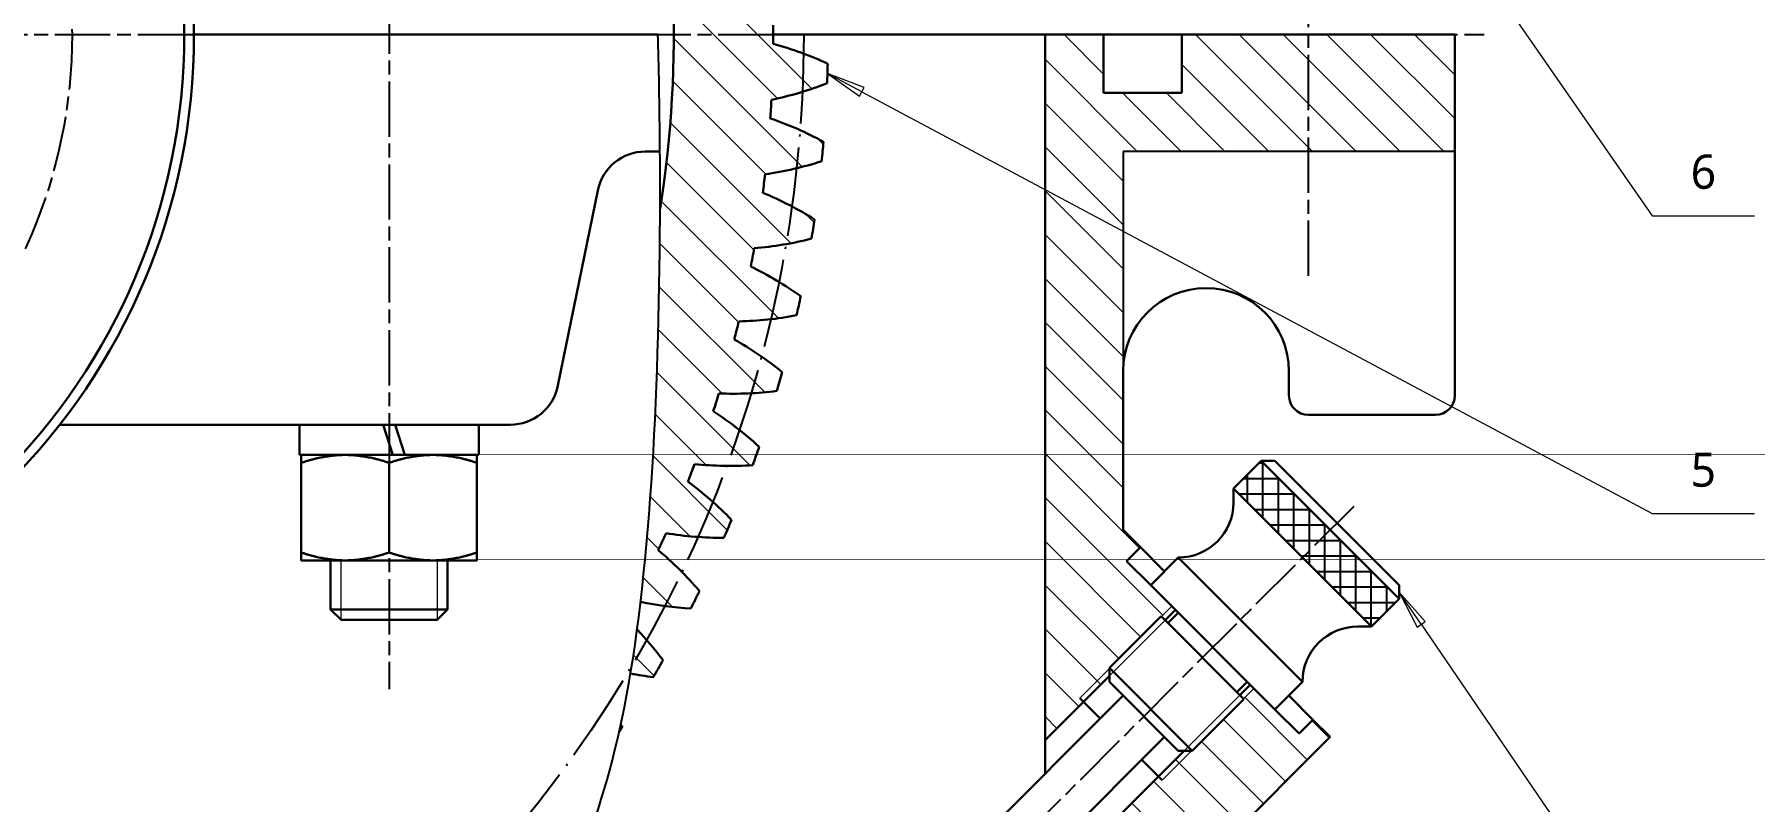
# Model space of a CAD drawing. Header units: millimetres. Extents: x -89 to 1313, y -72 to 900.
# Drawn here: x 505.9 to 682.2, y 544.7 to 623.4 of the extents above; entities that cross this region are included whole.
import ezdxf

# ---------------------------------------------------------------- set-up
doc = ezdxf.new("R2010")
doc.units = ezdxf.units.MM
doc.linetypes.add('CHAIN', pattern=[0.35429999999999995, 0.2362, -0.0295, 0.0591, -0.0295])
doc.linetypes.add('LONG_DASH_DOTTED', pattern=[0.6004, 0.4724, -0.0591, 0.0098, -0.0591])
for name, color, linetype, lineweight in [('中心线 (ISO)', 7, 'CHAIN', 25), ('剖面线 (ISO)', 7, 'Continuous', 18), ('可见 (ISO)', 7, 'Continuous', 30), ('可见窄的 (ISO)', 7, 'Continuous', 9), ('折线 (ISO)', 7, 'Continuous', 25), ('符号 (ISO)', 7, 'Continuous', 9), ('草图几何图元 (ISO)', 7, 'Continuous', 25)]:
    doc.layers.add(name, color=color, linetype=linetype, lineweight=lineweight)
doc.styles.add('注释文本 (ISO)', font='Microsoft YaHei.ttf')
pattern_1 = [(135, (0, 0), (-2.245064030267288, -2.245064030267288), [])]

# ---------------------------------------------------------------- blocks, each defined once
blk = doc.blocks.new('引出序号2')
at = {"layer": '符号 (ISO)'}
for p, q in [((653.773292786632, 630.7029435655656), (651.4967153602579, 633.9918940397631)), ((654.1844115959068, 630.9875157438624), (651.4967153602579, 633.9918940397631)), ((651.4967153602579, 633.9918940397631), (653.3621739773575, 630.418371387269)), ((653.3621739773575, 630.418371387269), (654.1844115959068, 630.9875157438624)), ((653.773292786632, 630.7029435655656), (671.7280872789515, 604.7638170612324)), ((671.7280872789515, 604.7638170612324), (682.2280871001376, 604.7638170612324))]:
    blk.add_line(p, q, dxfattribs=at)
at = {"layer": '符号 (ISO)', "flags": 128}
blk.add_lwpolyline([(654.1844177246094, 630.9875106811523), (651.4967346191406, 633.9918899536133), (653.3621978759766, 630.4183578491211), (654.1844177246094, 630.9875106811523)], dxfattribs=at)
at = {"layer": '符号 (ISO)'}
blk.add_solid([(654.1844177246094, 630.9875106811523), (651.4967346191406, 633.9918899536133), (653.3621978759766, 630.4183578491211), (654.1844177246094, 630.9875106811523)], dxfattribs=at)
at = {"layer": '符号 (ISO)', "insert": (676.9780871895446, 609.2580674034823), "char_height": 3.499999940395355, "attachment_point": 5, "style": '注释文本 (ISO)'}
blk.add_mtext('6', dxfattribs=at)
blk = doc.blocks.new('引出序号5')
at = {"layer": '符号 (ISO)'}
for p, q in [((648.0390478891651, 562.9014395648074), (645.7809866076691, 566.2031299271838)), ((648.4517591844622, 563.1836972249945), (645.7809866076691, 566.2031299271838)), ((645.7809866076691, 566.2031299271838), (647.626336593868, 562.6191819046205)), ((647.626336593868, 562.6191819046205), (648.4517591844622, 563.1836972249945)), ((648.0390478891651, 562.9014395648074), (671.7280872789124, 528.2638175976741)), ((671.7280872789124, 528.2638175976741), (682.2280871000985, 528.2638175976741))]:
    blk.add_line(p, q, dxfattribs=at)
at = {"layer": '符号 (ISO)', "flags": 128}
blk.add_lwpolyline([(648.4517669677734, 563.183708190918), (645.7810211181641, 566.2031173706055), (647.6263427734375, 562.6191711425781), (648.4517669677734, 563.183708190918)], dxfattribs=at)
at = {"layer": '符号 (ISO)'}
blk.add_solid([(648.4517669677734, 563.183708190918), (645.7810211181641, 566.2031173706055), (647.6263427734375, 562.6191711425781), (648.4517669677734, 563.183708190918)], dxfattribs=at)
at = {"layer": '符号 (ISO)', "insert": (676.9780871895055, 532.6388175231683), "char_height": 3.499999940395355, "attachment_point": 5, "style": '注释文本 (ISO)'}
blk.add_mtext('4', dxfattribs=at)
blk = doc.blocks.new('引出序号32')
at = {"layer": '符号 (ISO)'}
for p, q in [((590.714520999285, 617.4682713069323), (587.1850589229529, 619.3505299107732)), ((590.9498033247651, 617.9094540664738), (587.1850589229529, 619.3505299107732)), ((587.1850589229529, 619.3505299107732), (590.479238673805, 617.0270885473907)), ((590.479238673805, 617.0270885473907), (590.9498033247651, 617.9094540664738)), ((590.714520999285, 617.4682713069323), (671.7280872789388, 574.2638172400459)), ((671.7280872789388, 574.2638172400459), (682.2280871001249, 574.2638172400459))]:
    blk.add_line(p, q, dxfattribs=at)
at = {"layer": '符号 (ISO)', "flags": 128}
blk.add_lwpolyline([(590.949821472168, 617.9094696044922), (587.18505859375, 619.3505477905273), (590.4792404174805, 617.0270919799805), (590.949821472168, 617.9094696044922)], dxfattribs=at)
at = {"layer": '符号 (ISO)'}
blk.add_solid([(590.949821472168, 617.9094696044922), (587.18505859375, 619.3505477905273), (590.4792404174805, 617.0270919799805), (590.949821472168, 617.9094696044922)], dxfattribs=at)
at = {"layer": '符号 (ISO)', "insert": (676.9780871895318, 578.7282549781069), "char_height": 3.499999940395355, "attachment_point": 5, "style": '注释文本 (ISO)'}
blk.add_mtext('5', dxfattribs=at)

msp = doc.modelspace()

# ---------------------------------------------------------------- hatches: boundary and pattern name
h = msp.add_hatch()
h.set_pattern_fill('ANSI37', color=256, scale=0.5, angle=45)
h.set_pattern_definition([(90, (0, 0), (-1.5875, 0), []), (180, (0, 0), (-1.110223024625157e-16, -1.5875), [])])
h.paths.add_polyline_path([(631.6388509839383, 579.6381587697282), (628.8104238591919, 576.8097316449819), (635.8814916710573, 569.7386638331164), (638.7099187958037, 572.5670909578628)])
h.paths.add_polyline_path([(638.7099187958037, 572.5670909578628), (635.8814916710573, 569.7386638331164), (642.9525594829229, 562.667596021251), (645.7809866076691, 565.4960231459972)])
at = {"layer": '剖面线 (ISO)'}
h = msp.add_hatch(dxfattribs=at)
h.set_pattern_fill('ANSI31', color=256, scale=25.4, angle=90, style=0)
h.set_pattern_definition(pattern_1)
edge = h.paths.add_edge_path()
edge.add_spline(control_points=[(568.0298734779739, 565.1918042657264), (569.4266753017815, 577.0299259159325), (569.9736125620184, 591.2757738084628), (570.0246962221319, 605.4759088032914)], knot_values=[12.68419941255441, 12.68419941255441, 12.68419941255441, 12.68419941255441, 15.56983139390512, 15.56983139390512, 15.56983139390512, 15.56983139390512], degree=3, periodic=0)
edge.add_line((570.0246962221319, 605.4759088032914), (570.0246566959358, 605.4759089454809))
edge.add_ellipse((457.2467153602065, 623.3538875227284), major_axis=(17.8779785772475, 112.7779413357295), ratio=1, start_angle=270, end_angle=292.8655510892402)
edge.add_line((568.1093221807037, 650.7029017444074), (568.1103116828325, 650.7030087392552))
edge.add_spline(control_points=[(568.1103116828325, 650.7030087392552), (566.089397424071, 669.3926676878232), (562.5531255794826, 679.6460713120655), (553.4887593858649, 698.564898603097), (548.8685763241107, 706.3135597376175), (546.1280960091872, 712.8751072627807)], knot_values=[2.023562759205177, 2.023562759205177, 2.023562759205177, 2.023562759205177, 9.260205212106824, 9.260205212106824, 14.95379099505176, 14.95379099505176, 14.95379099505176, 14.95379099505176], degree=3, periodic=0)
edge.add_line((546.1280960091872, 712.8751072627807), (546.1298134302709, 712.8758245567778))
edge.add_ellipse((562.5265680071335, 681.556578163086), major_axis=(31.31924639369195, 16.39675457686251), ratio=1, start_angle=83.33497858023628, end_angle=90, ccw=False)
edge.add_ellipse((457.2467153601803, 623.3538875227043), major_axis=(91.21335125877914, -92.62896173525726), ratio=1, start_angle=89.11764705882382, end_angle=90, ccw=False)
edge.add_ellipse((518.6639008382672, 726.7914527448931), major_axis=(-13.66145607007148, -32.60541938646815), ratio=1, start_angle=80.3353047630091, end_angle=89.99999999999989, ccw=False)
edge.add_ellipse((457.2467153604198, 623.3538875229242), major_axis=(84.49614267521063, -91.26632729511095), ratio=1, start_angle=89.11764705882149, end_angle=90, ccw=False)
edge.add_ellipse((565.9098971113015, 674.9650636657354), major_axis=(31.46950462473377, 16.10649043075534), ratio=1, start_angle=80.33530476300979, end_angle=90, ccw=False)
edge.add_ellipse((457.2467153599893, 623.3538875225431), major_axis=(85.33802669814256, -98.06845160061013), ratio=1, start_angle=89.11764705882553, end_angle=90, ccw=False)
edge.add_ellipse((524.9151228708848, 722.8143680972003), major_axis=(-15.64276394124138, -31.70256600971831), ratio=1, start_angle=80.33530476300899, end_angle=90, ccw=False)
edge.add_ellipse((457.2467153602562, 623.353887522768), major_axis=(78.71744346190657, -96.29488418293901), ratio=1, start_angle=89.11764705882308, end_angle=90, ccw=False)
edge.add_ellipse((568.8810295471336, 668.1777702991063), major_axis=(32.40134746520413, 14.13865049292212), ratio=1, start_angle=80.33530476300882, end_angle=90, ccw=False)
edge.add_ellipse((457.2467153599648, 623.3538875225466), major_axis=(79.13898577159071, -103.1359342378905), ratio=1, start_angle=89.11764705882558, end_angle=90, ccw=False)
edge.add_ellipse((530.9096554556359, 718.4599957788931), major_axis=(30.67945394113878, -17.56473345072686), ratio=0.9999999999999998, start_angle=350.33530476300746, end_angle=360, ccw=False)
edge.add_ellipse((457.2467153605954, 623.3538875230046), major_axis=(72.64014202239439, -100.958161591065), ratio=1, start_angle=89.11764705882018, end_angle=90, ccw=False)
edge.add_ellipse((571.4286947916112, 661.220444591761), major_axis=(33.21028089644204, 12.11717781091673), ratio=1, start_angle=80.3353047630091, end_angle=90, ccw=False)
edge.add_ellipse((457.2467153602809, 623.3538875227787), major_axis=(72.63974356462634, -107.8121869495369), ratio=0.9999999999999996, start_angle=89.11764705882291, end_angle=90, ccw=False)
edge.add_ellipse((536.6247592771294, 713.7448534156713), major_axis=(-19.42007390986446, -29.53996419526252), ratio=1, start_angle=80.33530476300922, end_angle=90.00000000000011, ccw=False)
edge.add_ellipse((457.246715360393, 623.3538875228443), major_axis=(66.28729164345634, -105.2384701120299), ratio=1, start_angle=89.11764705882189, end_angle=90, ccw=False)
edge.add_ellipse((573.543228677818, 654.1194780631786), major_axis=(33.89323635685512, 10.04974052302651), ratio=1, start_angle=80.33530476300842, end_angle=90, ccw=False)
edge.add_ellipse((457.2467153603566, 623.3538875228145), major_axis=(65.86495392952264, -112.079471107856), ratio=1, start_angle=89.1176470588224, end_angle=90, ccw=False)
edge.add_ellipse((542.0387549890133, 708.6868271575663), major_axis=(-21.20174737678063, -28.28841924698633), ratio=1, start_angle=80.33530476300962, end_angle=90, ccw=False)
edge.add_ellipse((457.2467153603581, 623.3538875228099), major_axis=(59.68299086207328, -109.1195730687889), ratio=1, start_angle=89.11764705882229, end_angle=90, ccw=False)
edge.add_ellipse((575.2166100544428, 646.9018071116607), major_axis=(34.44762316245852, 7.944181127036601), ratio=1, start_angle=80.33530476300882, end_angle=90, ccw=False)
edge.add_ellipse((457.2467153604787, 623.3538875228647), major_axis=(58.84031596369626, -115.9215994420933), ratio=1, start_angle=89.11764705882149, end_angle=90, ccw=False)
edge.add_ellipse((547.1311054511192, 703.3051038306793), major_axis=(-22.90299535374452, -26.92956663498508), ratio=1, start_angle=80.3353047630082, end_angle=90, ccw=False)
edge.add_ellipse((457.24671536056, 623.3538875228921), major_axis=(52.85229205326248, -112.5867481083792), ratio=0.9999999999999999, start_angle=89.11764705882081, end_angle=90, ccw=False)
edge.add_ellipse((576.4424912127463, 639.5948108353703), major_axis=(34.87133833420235, 5.808486730943802), ratio=1, start_angle=80.33530476300899, end_angle=90, ccw=False)
edge.add_ellipse((457.2467153600957, 623.3538875226811), major_axis=(51.59247652531999, -119.3239974439991), ratio=1, start_angle=89.11764705882428, end_angle=90, ccw=False)
edge.add_ellipse((551.8824936338718, 697.6200981549785), major_axis=(-24.5173644244678, -25.46856095266852), ratio=1, start_angle=80.3353047630091, end_angle=90, ccw=False)
edge.add_ellipse((457.2467153602272, 623.3538875227365), major_axis=(45.82110639765141, -115.6268430490492), ratio=1, start_angle=89.11764705882342, end_angle=90, ccw=False)
edge.add_ellipse((577.2162219655991, 632.2262071740215), major_axis=(35.16277457530398, 3.650758755123086), ratio=1, start_angle=80.3353047630082, end_angle=90, ccw=False)
edge.add_ellipse((457.2467153603696, 623.3538875227861), major_axis=(122.2737586513822, 44.14892915143477), ratio=0.9999999999999998, start_angle=359.11764705882234, end_angle=360, ccw=False)
edge.add_ellipse((556.2748958944286, 691.6533753042452), major_axis=(-26.03873073409367, -23.91094429501407), ratio=1, start_angle=80.33530476300882, end_angle=90, ccw=False)
edge.add_ellipse((457.246715360413, 623.3538875227935), major_axis=(38.61610559034517, -118.2283257683256), ratio=1, start_angle=89.11764705882189, end_angle=90, ccw=False)
edge.add_ellipse((577.534867287233, 624.8239477652303), major_axis=(35.32082636828593, 1.47918220086486), ratio=1, start_angle=80.33530476300899, end_angle=90, ccw=False)
edge.add_ellipse((457.2467153602502, 623.3538875227412), major_axis=(36.5379097672755, -124.7596936106628), ratio=1, start_angle=89.11764705882331, end_angle=90, ccw=False)
edge.add_ellipse((560.291650346502, 685.4275691020111), major_axis=(-27.46132321910399, -22.26262523552982), ratio=1, start_angle=80.33530476300831, end_angle=90, ccw=False)
edge.add_ellipse((457.246715360173, 623.3538875227204), major_axis=(31.26462066764793, -120.3813279521227), ratio=1, start_angle=89.11764705882382, end_angle=90, ccw=False)
edge.add_ellipse((577.3972184467991, 617.4161119144103), major_axis=(35.34489416854979, -0.6980053981393289), ratio=1, start_angle=80.33530476300842, end_angle=90, ccw=False)
edge.add_ellipse((457.2467153605767, 623.3538875228105), major_axis=(28.78828957607392, -126.7723723182043), ratio=1, start_angle=89.11764705882098, end_angle=90, ccw=False)
edge.add_ellipse((563.9175200646094, 678.9662961637066), major_axis=(-28.77974549893349, -20.52985641300388), ratio=1, start_angle=80.33530476300899, end_angle=90, ccw=False)
edge.add_ellipse((457.246715360209, 623.3538875227291), major_axis=(23.7945383297336, -122.0776825249974), ratio=1, start_angle=89.11764705882348, end_angle=90, ccw=False)
edge.add_ellipse((576.8037975934966, 610.0308000803107), major_axis=(35.23488667869419, -2.872545223583832), ratio=1, start_angle=80.33530476300899, end_angle=89.99999999999977, ccw=False)
edge.add_ellipse((457.2467153600605, 623.3538875227053), major_axis=(20.92946554194923, -128.3041599955613), ratio=1, start_angle=89.11764705882462, end_angle=90, ccw=False)
edge.add_ellipse((567.1387508829614, 672.2940663107311), major_axis=(-29.98899634627215, -18.71921081309278), ratio=1, start_angle=80.33530476300831, end_angle=90, ccw=False)
edge.add_ellipse((457.246715360419, 623.3538875227543), major_axis=(16.23419515767217, -123.3109546331112), ratio=1, start_angle=89.11764705882189, end_angle=90, ccw=False)
edge.add_ellipse((575.7568557758857, 602.696027280388), major_axis=(34.99122119479952, -5.036188501073204), ratio=1, start_angle=80.3353047630082, end_angle=90, ccw=False)
edge.add_ellipse((457.2467153601388, 623.3538875227224), major_axis=(12.9912488760176, -129.3492460459623), ratio=1, start_angle=89.11764705882388, end_angle=90, ccw=False)
edge.add_ellipse((569.9431235697033, 665.436189596338), major_axis=(-31.08448865846583, -16.83755683475531), ratio=1, start_angle=80.33530476300888, end_angle=90, ccw=False)
edge.add_ellipse((457.2467153605223, 623.3538875227486), major_axis=(8.612270122776197, -124.0764660532107), ratio=1, start_angle=89.11764705882132, end_angle=90, ccw=False)
edge.add_ellipse((574.2603644028827, 595.4396168202111), major_axis=(34.61482202351881, -7.1807277905543), ratio=0.9999999999999998, start_angle=80.33530476300888, end_angle=90, ccw=False)
edge.add_ellipse((457.2467153605437, 623.3538875227381), major_axis=(5.003751953261234, -129.9036661003158), ratio=1, start_angle=89.11764705882132, end_angle=90, ccw=False)
edge.add_ellipse((572.3200001786676, 658.4186802958988), major_axis=(-32.06206685793335, -14.89203223604321), ratio=1, start_angle=80.33530476300899, end_angle=90.00000000000011, ccw=False)
edge.add_ellipse((457.2467153598556, 623.3538875227283), major_axis=(0.9576757973931403, -124.3713129389339), ratio=1, start_angle=89.11764705882598, end_angle=90, ccw=False)
edge.add_ellipse((572.3200001788551, 588.2890947501734), major_axis=(34.1071169758259, -9.298028119939467), ratio=1, start_angle=80.33530476300871, end_angle=90, ccw=False)
edge.add_ellipse((457.2467153599041, 623.3538875227378), major_axis=(-3.002725914552528, -129.9653170548227), ratio=1, start_angle=89.11764705882558, end_angle=90, ccw=False)
edge.add_ellipse((574.260364402734, 651.2681582258697), major_axis=(-32.91802265571853, -12.8900170581523), ratio=0.9999999999999998, start_angle=80.3353047630086, end_angle=90, ccw=False)
edge.add_ellipse((457.2467153598555, 623.35388752275), major_axis=(-6.700551320360137, -124.1943768336173), ratio=1, start_angle=89.11764705882598, end_angle=90, ccw=False)
edge.add_ellipse((569.9431235699279, 581.2715854497206), major_axis=(33.47003195087392, -11.38005784385076), ratio=1, start_angle=80.33530476300882, end_angle=90, ccw=False)
edge.add_ellipse((457.2467153604754, 623.353887522704), major_axis=(-10.99781341442759, -129.5339650440421), ratio=1, start_angle=89.11764705882172, end_angle=90, ccw=False)
edge.add_ellipse((575.756855775775, 644.0117477657034), major_axis=(-33.6491091182961, -10.83910563039542), ratio=1, start_angle=80.33530476300882, end_angle=90, ccw=False)
edge.add_ellipse((457.2467153602104, 623.3538875227284), major_axis=(-14.33336095179947, -123.5463289168251), ratio=1, start_angle=89.11764705882348, end_angle=90, ccw=False)
edge.add_ellipse((567.1387508832214, 574.4137087353101), major_axis=(13.41891911039549, 32.70598363037859), ratio=1, start_angle=350.3353047630088, end_angle=360.0000000000001, ccw=False)
edge.add_ellipse((457.2467153600419, 623.3538875227541), major_axis=(128.6112463361135, -18.95118244106954), ratio=0.9999999999999998, start_angle=359.1176470588247, end_angle=360, ccw=False)
edge.add_ellipse((576.8037975934259, 636.6769749657827), major_axis=(-34.25255298429548, -8.747077762307798), ratio=1, start_angle=80.3353047630086, end_angle=90, ccw=False)
edge.add_ellipse((457.2467153601274, 623.3538875227425), major_axis=(-21.91179923563687, -122.4296274570701), ratio=1, start_angle=89.1176470588241, end_angle=90, ccw=False)
edge.add_ellipse((563.917520064907, 567.7414788823204), major_axis=(31.81787031132554, -15.40687782042649), ratio=1, start_angle=80.33530476300882, end_angle=90, ccw=False)
edge.add_ellipse((457.2467153597886, 623.3538875228193), major_axis=(-26.83266314145642, -127.200661117968), ratio=1, start_angle=89.11764705882638, end_angle=90, ccw=False)
edge.add_ellipse((577.3972184467674, 629.2916631316891), major_axis=(6.621869232167161, -34.72606518443978), ratio=0.9999999999999996, start_angle=350.3353047630087, end_angle=360, ccw=False)
edge.add_ellipse((457.2467153601764, 623.3538875227357), major_axis=(-29.40711855959363, -120.8485084849191), ratio=1, start_angle=89.11764705882382, end_angle=90, ccw=False)
edge.add_ellipse((560.2916503468316, 561.280205943993), major_axis=(30.80906091173843, -17.33639296563094), ratio=1, start_angle=80.33530476300922, end_angle=90, ccw=False)
edge.add_ellipse((457.2467153603947, 623.3538875226739), major_axis=(-34.61235835945524, -125.307560221822), ratio=1, start_angle=89.11764705882217, end_angle=90, ccw=False)
edge.add_ellipse((577.534867287241, 621.8838272808672), major_axis=(-35.06784952476095, -4.471541683866965), ratio=1, start_angle=80.3353047630086, end_angle=90, ccw=False)
edge.add_ellipse((457.2467153604455, 623.353887522653), major_axis=(-36.79088661007808, -118.8089697261193), ratio=1, start_angle=89.11764705882172, end_angle=90, ccw=False)
edge.add_ellipse((556.274895894794, 555.0543997417411), major_axis=(29.68338219120821, -19.2001452341507), ratio=1, start_angle=80.33530476300848, end_angle=90, ccw=False)
edge.add_ellipse((457.246715360235, 623.353887522719), major_axis=(-42.26075704675738, -122.9391248294334), ratio=1, start_angle=89.11764705882342, end_angle=90, ccw=False)
edge.add_ellipse((577.2162219656466, 614.4815678720788), major_axis=(-35.27660950018998, -2.304252046341002), ratio=1, start_angle=80.3353047630091, end_angle=90.00000000000023, ccw=False)
edge.add_ellipse((457.2467153606699, 623.3538875225479), major_axis=(-44.0350942257956, -116.3187478500412), ratio=1, start_angle=89.11764705882001, end_angle=90, ccw=False)
edge.add_ellipse((551.8824936342689, 549.0876768909844), major_axis=(28.44510423470187, -20.99106477525205), ratio=0.9999999999999996, start_angle=80.33530476300871, end_angle=90, ccw=False)
edge.add_ellipse((457.2467153603671, 623.3538875226599), major_axis=(-49.7488462070725, -120.1043392264388), ratio=1, start_angle=89.11764705882229, end_angle=90, ccw=False)
edge.add_ellipse((576.4424912128329, 607.1129642107217), major_axis=(-35.35155321262894, -0.1282215915371924), ratio=1, start_angle=80.33530476300882, end_angle=89.99999999999977, ccw=False)
edge.add_ellipse((457.246715360279, 623.3538875226947), major_axis=(-51.11226164620511, -113.3872891217964), ratio=1, start_angle=89.11764705882302, end_angle=90, ccw=False)
edge.add_ellipse((547.1311054515463, 543.4026712152577), major_axis=(27.09892425464559, -22.70235801767494), ratio=1, start_angle=80.33530476300808, end_angle=90, ccw=False)
edge.add_ellipse((457.2467153604347, 623.353887522614), major_axis=(-57.04822095346826, -116.8139567259741), ratio=1, start_angle=89.11764705882177, end_angle=90, ccw=False)
edge.add_ellipse((575.2166100545684, 599.8059679344253), major_axis=(-35.29239637491067, 2.04829525168243), ratio=1, start_angle=81.60294674451251, end_angle=90, ccw=False)
edge.add_line((568.0364483351433, 565.1910284861933), (568.0298734779739, 565.1918042657264))
h = msp.add_hatch(dxfattribs=at)
h.set_pattern_fill('ANSI31', color=256, scale=25.4, angle=90, style=0)
h.set_pattern_definition(pattern_1)
h.paths.add_polyline_path([(620.3251424849534, 566.9102367083702), (620.3669268669083, 566.8684523264153), (622.4464628285131, 564.7889163648107), (616.0825017978341, 558.4249553341317), (616.0825017978341, 557.6040043611736), (609.4967153601781, 551.0182179235176), (609.4967153601781, 551.8391688964757), (609.4967153601781, 623.3538875222664), (615.4967153601781, 623.3538875222664), (615.4967153601781, 617.3538875222663), (623.4967153602072, 617.3538875222663), (623.4967153602072, 623.3538875222664), (651.4967153601938, 623.35388752229), (651.4967153601938, 611.3538875222899), (617.4967153602073, 611.3538875222663), (617.4967153602073, 597.1000987735201), (617.4967153602073, 588.8538875222663), (617.4967153602072, 572.5670909578627), (619.2644823131736, 570.7993240048963), (617.8502687508005, 569.3851104425232)])
h = msp.add_hatch(dxfattribs=at)
h.set_pattern_fill('ANSI31', color=256, scale=25.4, angle=90, style=0)
h.set_pattern_definition(pattern_1)
edge = h.paths.add_edge_path()
edge.add_spline(control_points=[(566.9964759582674, 557.8479672516315), (567.2388367599484, 559.2997491217996), (567.4640645726483, 560.8058912259411), (567.673049313235, 562.3602260802784)], knot_values=[12.05779907792821, 12.05779907792821, 12.05779907792821, 12.05779907792821, 12.45015949252264, 12.45015949252264, 12.45015949252264, 12.45015949252264], degree=3, periodic=0)
edge.add_line((567.673049313235, 562.3602260802784), (567.6782192824159, 562.3595309632224))
edge.add_ellipse((542.0387549894753, 538.0209478883488), major_axis=(24.33858307487359, -25.63946429294051), ratio=1, start_angle=83.34202839018252, end_angle=89.99999999999989, ccw=False)
edge.add_ellipse((457.2467153602105, 623.3538875227262), major_axis=(113.0804588761316, -64.13119225745136), ratio=1, start_angle=359.1176470588235, end_angle=360, ccw=False)
edge.add_ellipse((573.5432286779821, 592.5882969828972), major_axis=(-35.09936338917905, 4.217042209417876), ratio=1, start_angle=86.18077959723558, end_angle=90, ccw=False)
edge.add_line((566.9976316563142, 557.8477743191319), (566.9964759582674, 557.8479672516315))
h = msp.add_hatch(dxfattribs=at)
h.set_pattern_fill('ANSI31', color=256, scale=25.4, angle=90, style=0)
h.set_pattern_definition(pattern_1)
edge = h.paths.add_edge_path()
edge.add_ellipse((622.4967153602073, 452.3538875222663), major_axis=(0.5205130966113103, -4.972832805982534), ratio=1, start_angle=270, end_angle=354.0245329063648)
edge.add_line((622.4967153602072, 447.3538875222663), (623.4967153602072, 447.3538875222663))
edge.add_line((623.4967153602072, 447.3538875222663), (623.4967153602072, 443.1658875222667))
edge.add_line((623.4967153602072, 443.1658875222667), (623.4967153602072, 442.8538875222668))
edge.add_line((623.4967153602072, 442.8538875222668), (623.4967153602073, 442.3538875222663))
edge.add_line((623.4967153602073, 442.3538875222663), (614.4967153602074, 442.3538875222669))
edge.add_line((614.4967153602074, 442.3538875222669), (613.5957153602074, 441.4528875222668))
edge.add_line((613.5957153602074, 441.4528875222668), (609.496715360178, 441.4528875222668))
edge.add_line((609.496715360178, 441.4528875222668), (609.4967153601781, 535.689557120956))
edge.add_line((609.4967153601781, 535.689557120956), (623.7468321991154, 549.9396739598932))
edge.add_line((623.7468321991154, 549.9396739598932), (624.5677831720727, 549.9396739598932))
edge.add_line((624.5677831720727, 549.9396739598932), (630.9317442027516, 556.3036349905722))
edge.add_line((630.9317442027516, 556.3036349905722), (633.0530645463112, 554.1823146470124))
edge.add_line((633.0530645463112, 554.1823146470124), (635.5279382804642, 551.7074409128595))
edge.add_line((635.5279382804642, 551.7074409128595), (636.9421518428372, 553.1216544752326))
edge.add_line((636.9421518428372, 553.1216544752326), (638.7099187958036, 551.3538875222663))
edge.add_line((638.7099187958036, 551.3538875222663), (617.4967153602073, 530.1406840866699))
edge.add_line((617.4967153602073, 530.1406840866699), (617.4967153602073, 452.3538875222663))
edge.add_line((617.4967153602073, 452.3538875222663), (617.4967153602072, 451.8444650065427))
edge.add_line((617.4967153602072, 451.8444650065427), (617.5238825542247, 451.8333744256551))
h = msp.add_hatch(dxfattribs=at)
h.set_pattern_fill('ANSI31', color=256, scale=25.4, angle=90, style=0)
h.set_pattern_definition(pattern_1)
edge = h.paths.add_edge_path()
edge.add_spline(control_points=[(565.8358394642903, 551.8808008256782), (565.8914773456821, 552.1287779998759), (565.9464944072183, 552.3784623580027), (566.0008985750185, 552.6299294306518)], knot_values=[11.48908077391222, 11.48908077391222, 11.48908077391222, 11.48908077391222, 11.56407749459316, 11.56407749459316, 11.56407749459316, 11.56407749459316], degree=3, periodic=0)
edge.add_ellipse((536.6247592767705, 532.9629216296503), major_axis=(19.66706432446396, -29.37610144744919), ratio=1, start_angle=89.51960725013703, end_angle=89.9998897474951, ccw=False)
edge.add_ellipse((457.2467153593431, 623.3538875232928), major_axis=(-70.97089198306121, -108.9180081134278), ratio=1, start_angle=89.73542396762292, end_angle=90, ccw=False)

# ---------------------------------------------------------------- linework, layer by layer
at = {"layer": '中心线 (ISO)', "ltscale": 23.99096870422363}
for p, q in [((542.2467153602073, 678.0381518532865), (542.2467153602073, 556.2393490040845)), ((636.4967153602139, 598.6069575785657), (636.4967153602139, 651.5361139169959)), ((40.49671536030932, 623.3538875222662), (654.4967153602036, 623.3538875222664)), ((641.1289943803444, 574.9861665424035), (531.3416797151025, 465.1988518771616))]:
    msp.add_line(p, q, dxfattribs=at)
msp.add_circle((457.2467153602022, 623.3538875227744), 52.49999999964434, dxfattribs=at)
at = {"layer": '可见 (ISO)'}
for p, q in [((522.2467153602072, 623.353887522266), (569.8121822526211, 623.353887522266)), ((522.2467153602092, 623.3538875222664), (569.8121822526236, 623.3538875222664)), ((581.6217153602058, 623.353887522266), (604.4967153601781, 623.353887522266)), ((609.4967153601782, 623.3538875222664), (604.4967153601782, 623.3538875222664)), ((609.4967153601781, 623.353887522266), (615.4967153601781, 623.353887522266)), ((609.4967153601781, 551.8391688964754), (609.4967153601781, 623.353887522266)), ((615.4967153601781, 623.353887522266), (615.4967153601781, 617.353887522266)), ((623.4967153602072, 623.3538875222664), (615.4967153601782, 623.3538875222664)), ((623.4967153602072, 623.353887522266), (631.4967153602139, 623.353887522266)), ((623.4967153602072, 617.353887522266), (623.4967153602072, 623.353887522266)), ((631.4967153602138, 623.353887522266), (651.4967153602037, 623.353887522266)), ((651.4967153602037, 623.353887522266), (651.496715360184, 611.353887522314)), ((615.4967153601781, 617.353887522266), (623.4967153602072, 617.353887522266)), ((570.0166076617481, 611.353887522266), (568.5285510934991, 611.353887522266)), ((651.4967153601781, 609.3538875222664), (651.4967153601781, 611.3538875222663)), ((651.4967153601781, 586.353887522266), (651.4967153601781, 609.353887522266)), ((559.5611675338831, 587.35704785018), (563.628927570395, 607.350727194352)), ((617.4967153602131, 588.853887522266), (617.4967153602072, 572.5670909578623)), ((634.4967153601781, 588.8538875222661), (634.4967153601781, 586.353887522266)), ((636.4967153601781, 584.353887522266), (649.4967153601781, 584.353887522266)), ((508.4814691900053, 583.353887522266), (554.6615440107789, 583.353887522266)), ((541.6267153602073, 583.3538875222669), (542.6339664185293, 580.253887522267)), ((543.8739664185292, 580.2538875222668), (542.8667153602073, 583.3538875222669)), ((551.4467153602073, 583.3538875222664), (551.4467153602073, 580.2538875222664)), ((533.0467153602073, 581.4457237292177), (533.0467153602073, 580.2538875222664)), ((533.054869157304, 580.2538875222664), (533.0467153602073, 580.2538875222664)), ((533.1917689775285, 580.2538875222665), (533.054869157304, 580.2538875222665)), ((551.4467153602073, 580.2538875222664), (533.1917689775285, 580.2538875222664)), ((533.2467153602073, 579.450039944973), (533.2467153602073, 570.2577350995597)), ((542.2467153602073, 579.450039944973), (542.2467153602073, 570.2577350995597)), ((551.2467153602073, 579.450039944973), (551.2467153602073, 570.2577350995597)), ((631.6388509839383, 579.6381587697282), (628.810423859192, 576.809731644982)), ((631.6388509839383, 579.6381587697282), (645.7809866076691, 565.4960231459972)), ((633.0530645463112, 579.6381587697281), (631.6388509839381, 579.6381587697281)), ((633.0530645463112, 579.6381587697282), (645.7809866076691, 566.9102367083702)), ((628.8104238591919, 576.8097316449819), (642.9525594829228, 562.667596021251)), ((628.810423859192, 575.3955180826089), (628.810423859192, 576.809731644982)), ((617.4967153602072, 572.5670909578623), (619.2644823131735, 570.799324004896)), ((619.2644823131735, 570.799324004896), (617.8502687508004, 569.3851104425229)), ((619.2644823131736, 570.7993240048963), (621.7393560473265, 568.3244502707435)), ((623.1535696096996, 569.7386638331166), (620.3251424849534, 566.9102367083703)), ((623.1535696096996, 569.7386638331166), (635.8814916710575, 557.0107417717586)), ((533.2467153602073, 569.4538875222663), (537.7467153602073, 569.4538875222663)), ((536.2467153602073, 569.4538875222665), (536.2467153602073, 564.4275250222665)), ((537.7467153602073, 569.4538875222663), (546.7467153602073, 569.4538875222663)), ((546.7467153602073, 569.4538875222663), (551.2467153602073, 569.4538875222663)), ((548.2467153602073, 569.4538875222665), (548.2467153602073, 564.4275250222665)), ((617.8502687508004, 569.3851104425229), (620.3251424849533, 566.9102367083699)), ((620.3251424849534, 566.9102367083703), (620.3669268669084, 566.8684523264154)), ((620.3669268669084, 566.8684523264154), (633.0530645463112, 554.1823146470124)), ((645.7809866076691, 566.9102367083702), (645.7809866076691, 565.4960231459971)), ((536.2467153602073, 564.4275250222667), (548.2467153602073, 564.4275250222667)), ((537.3202528602073, 563.3538875222666), (536.2467153602073, 564.4275250222667)), ((547.1731778602073, 563.3538875222666), (548.2467153602073, 564.4275250222667)), ((621.7962781432119, 563.3177807065521), (622.8569383149919, 564.378440878332)), ((645.7809866076691, 565.4960231459971), (642.9525594829229, 562.667596021251)), ((547.1731778602073, 563.3538875222666), (537.3202528602073, 563.3538875222666)), ((621.3858026567332, 563.7282561930308), (616.0825017978341, 558.4249553341317)), ((621.3858026567332, 563.7282561930308), (629.8710840309717, 555.2429748187923)), ((623.1535696096996, 564.0818095836241), (622.0929094379197, 563.0211494118442)), ((641.5383459205499, 562.667596021251), (642.9525594829229, 562.667596021251)), ((616.0825017978341, 557.6040043611736), (609.4967153601781, 551.0182179235176)), ((616.0825017978341, 558.4249553341317), (624.5677831720727, 549.9396739598932)), ((616.0825017978341, 557.0107417717586), (616.0825017978341, 558.4249553341318)), ((617.4967153602073, 555.5965282093855), (589.2124441127454, 527.3122569619236)), ((616.0825017978341, 557.0107417717587), (623.1535696096995, 549.9396739598932)), ((630.224637421565, 557.0107417717586), (629.1639772497851, 555.9500815999787)), ((629.460608544493, 555.653450305271), (630.5212687162729, 556.7141104770509)), ((635.8814916710573, 557.0107417717586), (633.0530645463112, 554.1823146470124)), ((634.4672781086844, 555.5965282093855), (636.9421518428372, 553.1216544752326)), ((615.1535696096826, 553.2533824588369), (613.0598264305772, 555.3471256379422)), ((629.8710840309718, 555.2429748187923), (624.5677831720727, 549.9396739598932)), ((633.0530645463112, 554.182314647012), (635.5279382804641, 551.707440912859)), ((635.5279382804641, 551.707440912859), (636.9421518428372, 553.1216544752322)), ((636.9421518428372, 553.1216544752322), (638.7099187958036, 551.353887522266)), ((621.7393560473265, 551.3538875222663), (593.4550847998646, 523.0696162748044)), ((609.4967153601781, 551.8391688964757), (609.4967153601781, 547.5965282093564)), ((617.4967153602072, 530.1406840866696), (638.7099187958036, 551.353887522266)), ((609.4967153601781, 535.689557120956), (623.746832199115, 549.9396739598932)), ((621.4899534758831, 546.9169985926363), (619.3962102967781, 549.0107417717412)), ((623.1535696096996, 549.9396739598932), (624.5677831720727, 549.9396739598932))]:
    msp.add_line(p, q, dxfattribs=at)
for radius in [65.00000000000011, 64.00000000000011]:
    msp.add_circle((457.2467153602073, 623.3538875222663), radius, dxfattribs=at)
for centre, radius, start, end in [((457.2467153602058, 623.3538875227284), 114.1861908022754, 350.9922154255225, 13.8577665147626), ((457.2467153602058, 623.3538875227284), 124.3749999999989, 359.5588235295647, 0.4411764707401123), ((572.320000178854, 588.2890947501737), 35.35178574445471, 65.08630432222229, 74.75099955921364), ((457.2467153602058, 623.3538875227284), 129.9999999999988, 357.7941176472118, 358.6764705883883), ((574.2603644027329, 651.2681582258693), 35.35178574445472, 281.7195886763864, 291.3842839133777), ((457.2467153602058, 623.3538875227284), 124.3749999999989, 356.0294117648589, 356.9117647060354), ((569.9431235699271, 581.2715854497218), 35.35178574445472, 61.55689255751652, 71.22158779450791), ((457.2467153602058, 623.3538875227284), 129.9999999999988, 354.2647058825059, 355.1470588236824), ((568.5285510934991, 606.3538875222663), 4.999999999999999, 90, 168.5000000000008), ((575.7568557757738, 644.0117477657031), 35.35178574445472, 278.1901769116805, 287.8548721486719), ((457.2467153602058, 623.3538875227284), 124.3749999999989, 352.500000000153, 353.3823529413294), ((567.1387508832207, 574.4137087353114), 35.35178574445472, 58.02748079281044, 67.69217602980184), ((457.2467153602058, 623.3538875227284), 129.9999999999988, 350.7352941178, 351.6176470589764), ((457.2467153602058, 623.3538875227284), 124.3749999999989, 348.9705882354471, 349.8529411766236), ((576.8037975934246, 636.676974965783), 35.35178574445472, 274.6607651469746, 284.3254603839659), ((563.9175200649061, 567.7414788823212), 35.35178574445472, 54.49806902810461, 64.16276426509603), ((457.2467153602058, 623.3538875227284), 129.9999999999988, 347.2058823530941, 348.0882352942706), ((625.9967153601839, 588.8538875222663), 8.5, 0, 180), ((577.3972184467663, 629.2916631316887), 35.35178574445472, 271.1313533822688, 280.7960486192603), ((457.2467153602058, 623.3538875227284), 124.3749999999989, 345.4411764707412, 346.3235294119177), ((560.2916503468316, 561.280205943995), 35.35178574445472, 50.96865726339872, 60.6333525003901), ((554.661544010779, 588.3538875222664), 4.999999999999999, 270, 348.5000000000001), ((457.2467153602058, 623.3538875227284), 129.9999999999988, 343.6764705883882, 344.5588235295647), ((457.2467153602058, 623.3538875227284), 124.3749999999989, 341.9117647060352, 342.7941176472117), ((577.5348672872399, 621.8838272808674), 35.3517857444547, 267.6019416175629, 277.2666368545544), ((636.4967153601781, 586.3538875222663), 1.999999999999993, 180, 270), ((649.4967153601781, 586.3538875222663), 1.999999999999993, 270, 0), ((556.2748958947927, 555.0543997417413), 35.35178574445473, 47.43924549869288, 57.1039407356843), ((457.2467153602058, 623.3538875227284), 129.9999999999988, 340.1470588236824, 341.0294117648588), ((457.2467153602058, 623.3538875227284), 124.3749999999989, 338.3823529413294, 339.264705882506), ((577.2162219656453, 614.4815678720774), 35.35178574445471, 264.072529852857, 273.7372250898485), ((551.8824936342683, 549.0876768909854), 35.35178574445471, 43.90983373398693, 53.57452897097836), ((623.1535696096996, 575.3955180826089), 5.656854249492377, 270, 0), ((457.2467153602058, 623.3538875227284), 129.9999999999988, 336.6176470589765, 337.500000000153), ((457.2467153602058, 623.3538875227284), 124.3749999999989, 334.8529411766235, 335.7352941178), ((576.4424912128317, 607.1129642107217), 35.35178574445471, 260.5431180881511, 270.2078133251426), ((547.1311054515439, 543.4026712152571), 35.35178574445472, 40.38042196928111, 50.0451172062725), ((457.2467153602058, 623.3538875227284), 129.9999999999988, 333.0882352942706, 333.9705882354471), ((575.2166100545672, 599.8059679344254), 35.35178574445472, 258.2813483049489, 266.6784015604366), ((641.5383459205498, 557.0107417717586), 5.656854249492377, 90, 180), ((542.0387549894706, 538.0209478883462), 35.35178574445472, 36.85101020457515, 43.50898181439166), ((457.2467153602058, 623.3538875227284), 129.9999999999988, 329.5588235295647, 330.4411764707411), ((573.5432286779815, 592.5882969829003), 35.35178574445471, 259.3297693929666, 263.1489897957309), ((457.2467153602058, 623.3538875227284), 129.9999999999988, 326.6470600734609, 326.9117647060353), ((536.6247592776127, 532.9629216302117), 35.35178574445472, 33.32159843986923, 33.80199118974608)]:
    msp.add_arc(centre, radius, start, end, dxfattribs=at)
msp.add_ellipse((542.2467153602073, 581.4457237292178), major_axis=(2.29796851586847e-14, 28.31468854201234), ratio=0.3249196962329058, start_param=1.503353907324538, end_param=1.612901272825402, dxfattribs=at)
for points, weights in [([(533.2467153602073, 579.450039944973), (533.2467153602073, 580.2538875222663), (533.2467153602073, 580.2538875222663)], [1, 1.03795484930204, 1]), ([(537.7467153602073, 580.2538875222663), (535.6582580920874, 580.2538875222663), (533.2467153602073, 579.450039944973)], [1, 1.037954849302045, 1]), ([(542.2467153602073, 579.450039944973), (539.8351726283272, 580.2538875222663), (537.7467153602073, 580.2538875222663)], [1, 1.037954849302044, 1]), ([(546.7467153602073, 580.2538875222663), (544.6582580920874, 580.2538875222663), (542.2467153602073, 579.450039944973)], [1, 1.037954849302054, 1]), ([(551.2467153602073, 579.450039944973), (548.8351726283272, 580.2538875222663), (546.7467153602073, 580.2538875222663)], [1, 1.037954849302046, 1]), ([(551.2467153602073, 580.2538875222663), (551.2467153602073, 580.2538875222663), (551.2467153602073, 579.450039944973)], [1, 1.03795484930205, 1]), ([(533.2467153602073, 570.2577350995597), (535.6582580920874, 569.4538875222663), (537.7467153602073, 569.4538875222663)], [1, 1.037954849301999, 1]), ([(533.2467153602073, 569.4538875222663), (533.2467153602073, 569.4538875222663), (533.2467153602073, 570.2577350995597)], [1, 1.037954849302027, 1]), ([(537.7467153602073, 569.4538875222663), (539.8351726283272, 569.4538875222663), (542.2467153602073, 570.2577350995597)], [1, 1.03795484930202, 1]), ([(542.2467153602073, 570.2577350995597), (544.6582580920874, 569.4538875222663), (546.7467153602073, 569.4538875222663)], [1, 1.037954849302027, 1]), ([(546.7467153602073, 569.4538875222663), (548.8351726283272, 569.4538875222663), (551.2467153602073, 570.2577350995597)], [1, 1.037954849302024, 1]), ([(551.2467153602073, 570.2577350995597), (551.2467153602073, 569.4538875222663), (551.2467153602073, 569.4538875222663)], [1, 1.037954849302027, 1])]:
    msp.add_rational_spline(points, weights, degree=2, dxfattribs=at)
at = {"layer": '可见窄的 (ISO)'}
for p, q in [((537.2967153602073, 569.4538875222663), (537.2967153602073, 563.3774272147842)), ((547.1967153602072, 563.3774272147842), (547.1967153602072, 569.4538875222664)), ((622.4740399929793, 564.7613392003442), (613.0598264305772, 555.3471256379422)), ((621.7962781432119, 563.317780706552), (616.0825017978341, 557.604004361174)), ((621.4899534758831, 546.9169985926363), (630.9041670382852, 556.3312121550384)), ((623.746832199115, 549.9396739598932), (629.460608544493, 555.653450305271))]:
    msp.add_line(p, q, dxfattribs=at)
at = {"layer": '折线 (ISO)'}
for p, q in [((651.496715360184, 611.353887522266), (617.4967153602072, 611.353887522266)), ((617.4967153602072, 611.353887522266), (617.4967153602072, 597.1000987735197)), ((617.4967153602073, 597.1000987735201), (617.4967153601839, 588.8538875222663))]:
    msp.add_line(p, q, dxfattribs=at)
msp.add_open_spline([(570.0166076617481, 611.3538875222663), (569.9856711185644, 616.1774641401566), (569.8976505209156, 620.3156556343001), (569.8121822526211, 623.3538875222664)], degree=3, dxfattribs=at)
for points, knots in [([(570.0272260887624, 606.3538875222663), (570.0272289950988, 606.3552274768708), (570.0272318968177, 606.3565674425396), (570.0278383407765, 606.6370618784251), (570.0282379729499, 606.9157080528225), (570.0287058753518, 607.5578802298467), (570.0286164984368, 607.9167340205495), (570.0275533683806, 608.876516678102), (570.0259406378418, 609.4353037028678), (570.0224788149867, 610.3173475975373), (570.0207273955083, 610.6538979150913), (570.0178925865055, 611.1573387978606), (570.0168959130854, 611.3088497353517), (570.0166260620573, 611.35102190566), (570.0166076617481, 611.3538875222663), (570.0166076617481, 611.3538875222663)], [0.9715241008198858, 0.9715241008198858, 0.9715241008198858, 0.9715241008198858, 0.9719260946730371, 0.9719260946730371, 1.055672626288838, 1.055672626288838, 1.167335380232588, 1.167335380232588, 1.367150064415915, 1.367150064415915, 1.54314263826122, 1.54314263826122, 1.729370959703933, 1.729370959703933, 1.758763822460068, 1.758763822460068, 1.758763822460068, 1.758763822460068]), ([(536.938419230446, 431.3538875222663), (534.0214348855021, 441.8980477836903), (532.4105503841367, 454.1626618157994), (535.3832096772769, 479.4509924892516), (538.9542418780743, 490.4300416243021), (547.3861474914038, 509.6258451726843), (551.4308741903777, 517.196323974132), (560.6458749076173, 535.1917186144265), (564.2571346091735, 543.1115235772926), (569.1073389994456, 568.9749862647885), (569.9868683734759, 587.7471264442044), (570.0272260887624, 606.3538875222663)], [0.0518158665169509, 0.0518158665169509, 0.0518158665169509, 0.0518158665169509, 3.321391687629291, 3.321391687629291, 6.173704980908889, 6.173704980908889, 8.337724984839506, 8.337724984839506, 11.84741967827921, 11.84741967827921, 15.62930861214062, 15.62930861214062, 15.62930861214062, 15.62930861214062])]:
    msp.add_open_spline(points, degree=3, knots=knots, dxfattribs=at)
at = {"layer": '草图几何图元 (ISO)', "linetype": 'LONG_DASH_DOTTED', "ltscale": 19.33749771118164}
msp.add_circle((457.2467153602059, 623.3538875227742), 127.5, dxfattribs=at)

# ---------------------------------------------------------------- block references
at = {"layer": '符号 (ISO)'}
for name in ['引出序号2', '引出序号32', '引出序号5']:
    msp.add_blockref(name, (0, 0), dxfattribs=at)

doc.saveas('drawing.dxf')
